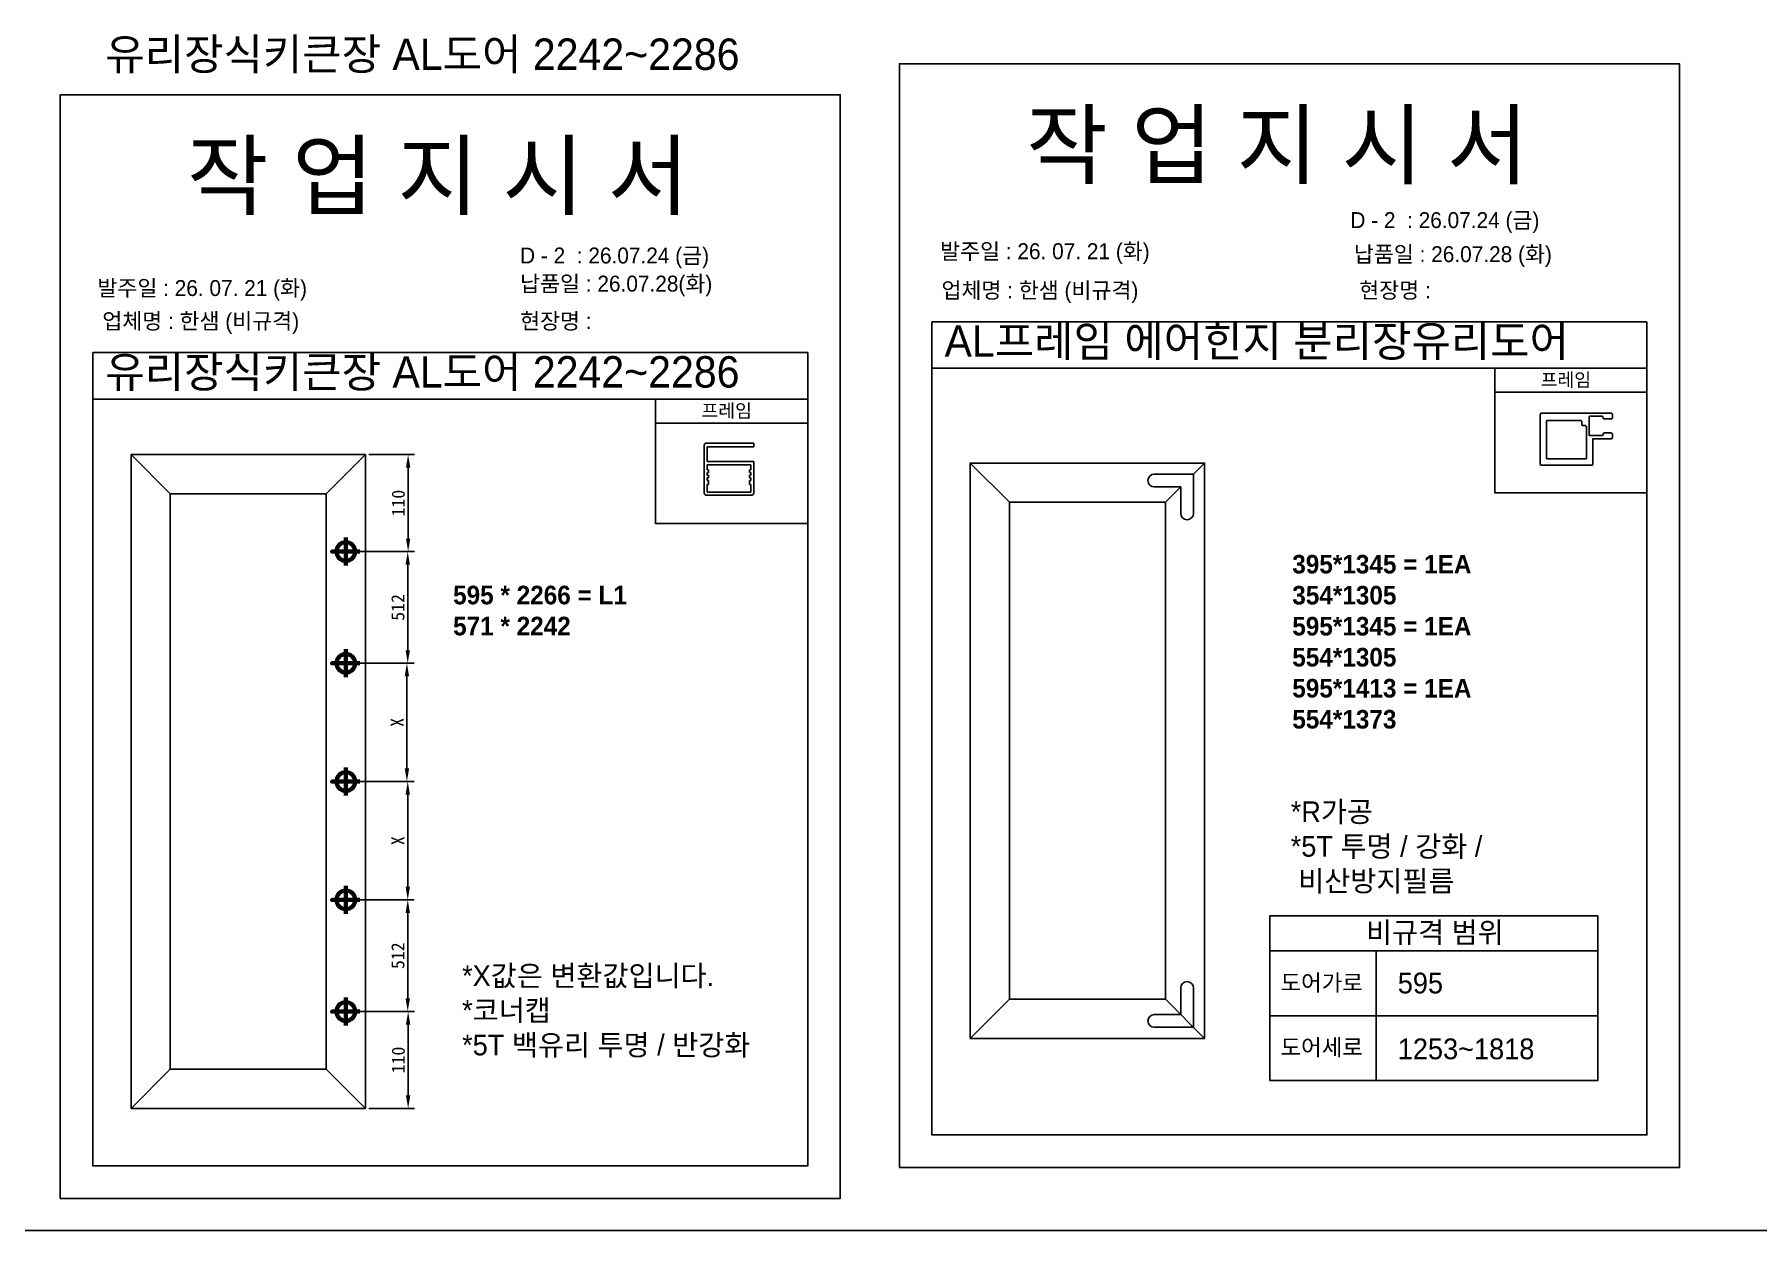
# Model space of a CAD drawing. Header units: millimetres. Extents: x -44117 to 256353, y -2095463 to 65325.
# Drawn here: x 113917 to 120509, y -1141403 to -1136830 of the extents above; entities that cross this region are included whole.
import ezdxf

# ---------------------------------------------------------------- set-up
doc = ezdxf.new("R2010")
doc.units = ezdxf.units.MM
doc.header["$LTSCALE"] = 10
doc.layers.add('Layer1', color=7, linetype='Continuous', lineweight=70)
doc.layers.add('PDF_Geomertry', color=7, linetype='Continuous')
doc.layers.add('PDF_Text', color=7, linetype='Continuous')
doc.styles.add('MtX_Gulim', font='')
doc.styles.add('PDF Arial', font='')
doc.styles.get('MtX_Gulim').set_extended_font_data('Gulim', bold=True)
doc.styles.get('PDF Arial').set_extended_font_data('Arial')
doc.dimstyles.new('복사 ISO-25', dxfattribs={"dimscale": 3, "dimtxt": 2.5, "dimasz": 2.5, "dimexe": 1.25, "dimexo": 0.625, "dimtad": 1, "dimtxsty": 'Standard', "dimcen": 2.5, "dimadec": 0, "dimazin": 0, "dimtfac": 1, "dimtmove": 0, "dimatfit": 3, "dimfxl": 0, "dimarcsym": 0})

# ---------------------------------------------------------------- blocks, each defined once
blk = doc.blocks.new('*D8007')
at = {"color": 0, "lineweight": -2}
for p, q in [((115195.4, -1138436.2), (115371.3, -1138436.2)), ((115346.3, -1138486.2), (115346.3, -1138756.9)), ((115120.4, -1138806.9), (115371.3, -1138806.9))]:
    blk.add_line(p, q, dxfattribs=at)
at = {"color": 0}
for points in [[(115354.7, -1138486.2), (115338, -1138486.2), (115346.3, -1138436.2)], [(115338, -1138756.9), (115354.7, -1138756.9), (115346.3, -1138806.9)]]:
    blk.add_solid(points, dxfattribs=at)
at = {"layer": 'Defpoints', "color": 0}
for p in [(115182.9, -1138436.2), (115107.9, -1138806.9), (115346.3, -1138806.9)]:
    blk.add_point(p, dxfattribs=at)
at = {"color": 0, "insert": (115308.8, -1138621.5), "char_height": 50, "attachment_point": 5, "rotation": 90}
blk.add_mtext('110', dxfattribs=at)
blk = doc.blocks.new('*D8008')
at = {"color": 0, "lineweight": -2}
for p, q in [((115120.4, -1138806.9), (115369.8, -1138806.9)), ((115344.8, -1138856.9), (115344.8, -1139183.9)), ((115120.4, -1139233.9), (115369.8, -1139233.9))]:
    blk.add_line(p, q, dxfattribs=at)
at = {"color": 0}
for points in [[(115353.1, -1138856.9), (115336.5, -1138856.9), (115344.8, -1138806.9)], [(115336.5, -1139183.9), (115353.1, -1139183.9), (115344.8, -1139233.9)]]:
    blk.add_solid(points, dxfattribs=at)
at = {"layer": 'Defpoints', "color": 0}
for p in [(115107.9, -1138806.9), (115107.9, -1139233.9), (115344.8, -1139233.9)]:
    blk.add_point(p, dxfattribs=at)
at = {"color": 0, "insert": (115307.3, -1139020.4), "char_height": 50, "attachment_point": 5, "rotation": 90}
blk.add_mtext('512', dxfattribs=at)
blk = doc.blocks.new('*D8009')
at = {"color": 0, "lineweight": -2}
for p, q in [((115120.4, -1140565.6), (115371.3, -1140565.6)), ((115346.3, -1140886.2), (115346.3, -1140615.6)), ((115195.4, -1140936.2), (115371.3, -1140936.2))]:
    blk.add_line(p, q, dxfattribs=at)
at = {"color": 0}
for points in [[(115354.7, -1140615.6), (115338, -1140615.6), (115346.3, -1140565.6)], [(115338, -1140886.2), (115354.7, -1140886.2), (115346.3, -1140936.2)]]:
    blk.add_solid(points, dxfattribs=at)
at = {"layer": 'Defpoints', "color": 0}
for p in [(115107.9, -1140565.6), (115346.3, -1140565.6), (115182.9, -1140936.2)]:
    blk.add_point(p, dxfattribs=at)
at = {"color": 0, "insert": (115308.8, -1140750.9), "char_height": 50, "attachment_point": 5, "rotation": 90}
blk.add_mtext('110', dxfattribs=at)
blk = doc.blocks.new('*D8010')
at = {"color": 0, "lineweight": -2}
for p, q in [((115120.4, -1140138.6), (115369.8, -1140138.6)), ((115344.8, -1140515.6), (115344.8, -1140188.6)), ((115120.4, -1140565.6), (115369.8, -1140565.6))]:
    blk.add_line(p, q, dxfattribs=at)
at = {"color": 0}
for points in [[(115353.1, -1140188.6), (115336.5, -1140188.6), (115344.8, -1140138.6)], [(115336.5, -1140515.6), (115353.1, -1140515.6), (115344.8, -1140565.6)]]:
    blk.add_solid(points, dxfattribs=at)
at = {"layer": 'Defpoints', "color": 0}
for p in [(115107.9, -1140138.6), (115344.8, -1140138.6), (115107.9, -1140565.6)]:
    blk.add_point(p, dxfattribs=at)
at = {"color": 0, "insert": (115307.3, -1140352.1), "char_height": 50, "attachment_point": 5, "rotation": 90}
blk.add_mtext('512', dxfattribs=at)
blk = doc.blocks.new('*D8011')
at = {"color": 0, "lineweight": -2}
for p, q in [((115120.4, -1139233.9), (115366.7, -1139233.9)), ((115341.7, -1139636.2), (115341.7, -1139283.9)), ((115120.4, -1139686.2), (115366.7, -1139686.2))]:
    blk.add_line(p, q, dxfattribs=at)
at = {"color": 0}
for points in [[(115350, -1139283.9), (115333.3, -1139283.9), (115341.7, -1139233.9)], [(115333.3, -1139636.2), (115350, -1139636.2), (115341.7, -1139686.2)]]:
    blk.add_solid(points, dxfattribs=at)
at = {"layer": 'Defpoints', "color": 0}
for p in [(115107.9, -1139233.9), (115341.7, -1139233.9), (115107.9, -1139686.2)]:
    blk.add_point(p, dxfattribs=at)
at = {"color": 0, "insert": (115304.2, -1139460), "char_height": 50, "attachment_point": 5, "rotation": 90}
blk.add_mtext('X', dxfattribs=at)
blk = doc.blocks.new('*D8012')
at = {"color": 0, "lineweight": -2}
for p, q in [((115120.4, -1139686.2), (115369.8, -1139686.2)), ((115344.8, -1139736.2), (115344.8, -1140088.6)), ((115120.4, -1140138.6), (115369.8, -1140138.6))]:
    blk.add_line(p, q, dxfattribs=at)
at = {"color": 0}
for points in [[(115353.1, -1139736.2), (115336.5, -1139736.2), (115344.8, -1139686.2)], [(115336.5, -1140088.6), (115353.1, -1140088.6), (115344.8, -1140138.6)]]:
    blk.add_solid(points, dxfattribs=at)
at = {"layer": 'Defpoints', "color": 0}
for p in [(115107.9, -1139686.2), (115107.9, -1140138.6), (115344.8, -1140138.6)]:
    blk.add_point(p, dxfattribs=at)
at = {"color": 0, "insert": (115307.3, -1139912.4), "char_height": 50, "attachment_point": 5, "rotation": 90}
blk.add_mtext('X', dxfattribs=at)

msp = doc.modelspace()

# ---------------------------------------------------------------- linework, layer by layer
for p, q in [((120085.9566, -1137927.78119), (117350.62225, -1137927.78119)), ((116875.16812, -1138045.80053), (114139.83377, -1138045.80053)), ((120085.9566, -1138105.4003), (117350.62225, -1138105.4003)), ((120085.9566, -1138197.77892), (119503.83653, -1138197.77892)), ((116875.16812, -1138223.41964), (114139.83377, -1138223.41964)), ((116875.16812, -1138315.79827), (116293.04805, -1138315.79827)), ((116478.93728, -1138401.70963), (116478.93728, -1138581.70963)), ((116488.93728, -1138391.70963), (116668.93728, -1138391.70963)), ((116490.93728, -1138406.70963), (116490.93728, -1138462.70963)), ((116656.93728, -1138406.70963), (116490.93728, -1138406.70963)), ((116656.93728, -1138406.70963), (116668.93728, -1138406.70963)), ((116668.93728, -1138406.70963), (116668.93728, -1138391.70963)), ((116668.93728, -1138401.70963), (116668.93728, -1138403.70963)), ((114436.41689, -1138586.22138), (114286.41689, -1138436.22138)), ((115032.938, -1138586.22138), (115182.938, -1138436.22138)), ((116490.93728, -1138462.70963), (116668.93728, -1138462.70963)), ((116490.93728, -1138474.70963), (116490.93728, -1138479.70963)), ((116490.93728, -1138474.70963), (116490.93728, -1138494.70963)), ((116490.93728, -1138474.70963), (116656.93728, -1138474.70963)), ((116656.93728, -1138474.70963), (116656.93728, -1138479.70963)), ((116656.93728, -1138474.70963), (116656.93728, -1138494.70963)), ((116668.93728, -1138462.70963), (116668.93728, -1138581.70963)), ((117647.20537, -1138618.20203), (117497.20537, -1138468.20203)), ((118351.17829, -1138510.75022), (118393.72649, -1138468.20203)), ((116490.93728, -1138494.70963), (116494.93728, -1138494.70963)), ((116490.93728, -1138504.70963), (116490.93728, -1138514.70963)), ((116490.93728, -1138504.70963), (116494.93728, -1138504.70963)), ((116490.93728, -1138514.70963), (116494.93728, -1138514.70963)), ((116490.93728, -1138524.70963), (116490.93728, -1138534.70963)), ((116490.93728, -1138524.70963), (116494.93728, -1138524.70963)), ((116490.93728, -1138534.70963), (116494.93728, -1138534.70963)), ((116494.93728, -1138494.70963), (116494.93728, -1138504.70963)), ((116494.93728, -1138514.70963), (116494.93728, -1138524.70963)), ((116494.93728, -1138534.70963), (116494.93728, -1138549.70963)), ((116652.93728, -1138494.70963), (116652.93728, -1138504.70963)), ((116652.93728, -1138494.70963), (116656.93728, -1138494.70963)), ((116652.93728, -1138504.70963), (116656.93728, -1138504.70963)), ((116652.93728, -1138514.70963), (116652.93728, -1138524.70963)), ((116652.93728, -1138514.70963), (116656.93728, -1138514.70963)), ((116652.93728, -1138524.70963), (116656.93728, -1138524.70963)), ((116652.93728, -1138534.70963), (116652.93728, -1138549.70963)), ((116652.93728, -1138534.70963), (116656.93728, -1138534.70963)), ((116656.93728, -1138514.70963), (116656.93728, -1138504.70963)), ((116656.93728, -1138534.70963), (116656.93728, -1138524.70963)), ((116488.93728, -1138591.70963), (116658.93728, -1138591.70963)), ((116490.93728, -1138549.70963), (116490.93728, -1138579.70963)), ((116490.93728, -1138549.70963), (116494.93728, -1138549.70963)), ((116490.93728, -1138579.70963), (116656.93728, -1138579.70963)), ((116652.93728, -1138549.70963), (116656.93728, -1138549.70963)), ((116656.93728, -1138549.70963), (116656.93728, -1138579.70963)), ((116656.93728, -1138571.70963), (116656.93728, -1138579.70963)), ((118243.72649, -1138618.20203), (118302.45747, -1138559.47105)), ((119897.82555, -1140333.95194), (119897.82555, -1140199.59327)), ((119049.69022, -1140333.95194), (119049.69022, -1140829.52431)), ((117647.20537, -1140518.20203), (117497.20537, -1140668.20203)), ((118243.72649, -1140518.20203), (118393.72649, -1140668.20203)), ((118643.40799, -1140581.73813), (119897.82555, -1140581.73813)), ((114436.41689, -1140786.22138), (114286.41689, -1140936.22138)), ((115032.938, -1140786.22138), (115182.938, -1140936.22138))]:
    msp.add_line(p, q)
at = {"color": 1}
msp.add_line((104196.73721, -1141402.93381), (196465.88407, -1141402.93381), dxfattribs=at)
for points in [[(117226.28887, -1141161.92379), (120210.28998, -1141161.92379), (120210.28998, -1136941.69365), (117226.28887, -1136941.69365)], [(114015.50039, -1141279.94313), (116999.5015, -1141279.94313), (116999.5015, -1137059.71299), (114015.50039, -1137059.71299)], [(120085.9566, -1138105.4003), (119503.83653, -1138105.4003), (119503.83653, -1138581.85839), (120085.9566, -1138581.85839)], [(116875.16812, -1138223.41964), (116293.04805, -1138223.41964), (116293.04805, -1138699.87773), (116875.16812, -1138699.87773)], [(114286.41689, -1140936.22138), (115182.938, -1140936.22138), (115182.938, -1138436.22138), (114286.41689, -1138436.22138)], [(117497.20537, -1140668.20203), (118393.72649, -1140668.20203), (118393.72649, -1138468.20203), (117497.20537, -1138468.20203)], [(114436.41689, -1140786.22138), (115032.938, -1140786.22138), (115032.938, -1138586.22138), (114436.41689, -1138586.22138)], [(117647.20537, -1140518.20203), (118243.72649, -1140518.20203), (118243.72649, -1138618.20203), (117647.20537, -1138618.20203)], [(118643.40799, -1140333.95194), (119897.82555, -1140333.95194), (119897.82555, -1140829.52431), (118643.40799, -1140829.52431)]]:
    msp.add_lwpolyline(points, close=True)
for points in [[(117350.62225, -1137927.78119), (117350.62225, -1141037.59041), (120085.9566, -1141037.59041), (120085.9566, -1137927.78119)], [(114139.83377, -1138045.80053), (114139.83377, -1141155.60975), (116875.16812, -1141155.60975), (116875.16812, -1138045.80053)], [(119897.82555, -1140199.59327), (118643.40799, -1140199.59327), (118643.40799, -1140333.95194), (119897.82555, -1140333.95194)]]:
    msp.add_lwpolyline(points)
for points in [[(118351.20945, -1138559.47105), (118351.20945, -1138510.75022), (118201.20945, -1138510.75022, 1), (118201.20945, -1138559.47105), (118302.48862, -1138559.47105), (118302.48862, -1138660.75022, 1), (118351.20945, -1138660.75022), (118351.20945, -1138510.75022), (118302.48862, -1138510.75022)], [(118351.20945, -1140576.93301), (118351.20945, -1140625.65384), (118201.20945, -1140625.65384, -1), (118201.20945, -1140576.93301), (118302.48862, -1140576.93301), (118302.48862, -1140475.65384, -1), (118351.20945, -1140475.65384), (118351.20945, -1140625.65384), (118302.48862, -1140625.65384)]]:
    msp.add_lwpolyline(points, format="xyb")
for centre, start, end in [((116488.93728, -1138401.70963), 90, 180), ((116488.93728, -1138581.70963), 180, 270), ((116658.93728, -1138581.70963), 270, 0), ((116658.93728, -1138581.70963), 270, 0)]:
    msp.add_arc(centre, 10, start, end)
at = {"layer": 'Layer1'}
for p, q in [((115107.938, -1138753.37603), (115107.938, -1138860.35972)), ((115107.938, -1139180.38553), (115107.938, -1139287.36922)), ((115107.938, -1139632.72953), (115107.938, -1139739.71322)), ((115107.938, -1140192.05722), (115107.938, -1140085.07353)), ((115107.938, -1140619.06672), (115107.938, -1140512.08303))]:
    msp.add_line(p, q, dxfattribs=at)
for points in [[(115161.42985, -1138806.86787), (115054.44615, -1138806.86787)], [(115161.42985, -1139233.87738), (115054.44615, -1139233.87738)], [(115161.42985, -1139686.22138), (115054.44615, -1139686.22138)], [(115161.42985, -1140138.56537), (115054.44615, -1140138.56537)], [(115161.42985, -1140565.57488), (115054.44615, -1140565.57488)]]:
    msp.add_lwpolyline(points, close=True, dxfattribs=at)
for centre in [(115107.938, -1138806.86787), (115107.938, -1139233.87738), (115107.938, -1139686.22138), (115107.938, -1140138.56537), (115107.938, -1140565.57488)]:
    msp.add_circle(centre, 35.66123, dxfattribs=at)
at = {"layer": 'PDF_Geomertry', "lineweight": 25}
for points in [[(119949.98735, -1138353.6327), (119950.66107, -1138353.6327), (119951.33478, -1138353.6327), (119951.33478, -1138354.30641), (119952.00849, -1138354.30641), (119952.68221, -1138354.98012), (119952.68221, -1138355.65384), (119953.35626, -1138355.65384), (119953.35626, -1138356.32755), (119953.35626, -1138357.00126), (119954.02963, -1138357.00126), (119954.02963, -1138357.67515), (119954.02963, -1138358.34886), (119954.02963, -1138370.47622), (119954.02963, -1138371.14993), (119953.35626, -1138371.14993), (119953.35626, -1138371.82364), (119953.35626, -1138372.49736), (119952.68221, -1138373.17107), (119952.68221, -1138373.84478), (119952.00849, -1138373.84478), (119952.00849, -1138374.51867), (119951.33478, -1138374.51867), (119950.66107, -1138374.51867), (119950.66107, -1138375.19238), (119949.98735, -1138375.19238), (119949.31364, -1138375.19238), (119948.63993, -1138375.19238), (119881.26584, -1138375.19238), (119880.59213, -1138375.19238), (119879.91842, -1138375.19238), (119879.91842, -1138375.8661), (119879.2447, -1138375.8661), (119879.2447, -1138376.53981), (119878.57099, -1138376.53981), (119878.57099, -1138377.21369), (119878.57099, -1138377.88741), (119878.57099, -1138471.53734), (119878.57099, -1138472.21105), (119878.57099, -1138472.88477), (119877.89728, -1138472.88477), (119877.89728, -1138473.55848), (119877.89728, -1138474.23219), (119877.22322, -1138474.23219), (119877.22322, -1138474.90591), (119876.54951, -1138474.90591), (119876.54951, -1138475.57979), (119875.87579, -1138475.57979), (119875.20208, -1138476.2535), (119874.52837, -1138476.2535), (119873.85465, -1138476.2535), (119873.18094, -1138476.2535), (119683.18588, -1138476.2535), (119682.51217, -1138476.2535), (119681.83845, -1138476.2535), (119681.16474, -1138476.2535), (119680.49103, -1138475.57979), (119679.81731, -1138475.57979), (119679.81731, -1138474.90591), (119679.1436, -1138474.90591), (119679.1436, -1138474.23219), (119678.46989, -1138474.23219), (119678.46989, -1138473.55848), (119678.46989, -1138472.88477), (119677.79617, -1138472.88477), (119677.79617, -1138472.21105), (119677.79617, -1138471.53734), (119677.79617, -1138282.8897), (119677.79617, -1138282.21599), (119677.79617, -1138281.54228), (119678.46989, -1138281.54228), (119678.46989, -1138280.86856), (119678.46989, -1138280.19485), (119679.1436, -1138280.19485), (119679.1436, -1138279.52114), (119679.81731, -1138279.52114), (119679.81731, -1138278.84742), (119679.81731, -1138278.17371)], [(119864.42267, -1138292.99575), (119864.42267, -1138292.32203), (119864.42267, -1138291.64832), (119865.09638, -1138291.64832), (119865.09638, -1138290.97461), (119865.09638, -1138290.30089), (119865.77009, -1138290.30089), (119866.44381, -1138290.30089), (119866.44381, -1138289.62718), (119867.11752, -1138289.62718), (119867.79123, -1138289.62718), (119914.95323, -1138289.62718), (119915.62694, -1138289.62718), (119916.30065, -1138289.62718), (119916.30065, -1138290.30089), (119916.97437, -1138290.30089), (119916.97437, -1138290.97461), (119917.64808, -1138290.97461), (119917.64808, -1138291.64832), (119918.32179, -1138292.32203), (119918.32179, -1138292.99575), (119918.32179, -1138295.01689), (119918.32179, -1138295.6906), (119918.32179, -1138296.36432), (119918.32179, -1138297.03837), (119918.99551, -1138297.03837), (119918.99551, -1138297.71208), (119919.66956, -1138298.3858), (119920.34328, -1138298.3858), (119920.34328, -1138299.05951), (119921.01699, -1138299.05951), (119921.6907, -1138299.73322), (119922.36442, -1138299.73322), (119923.03813, -1138299.73322), (119948.64027, -1138299.73322), (119949.31398, -1138299.73322), (119949.9877, -1138299.73322), (119950.66141, -1138299.73322), (119950.66141, -1138299.05951), (119951.33512, -1138299.05951), (119952.00884, -1138299.05951), (119952.00884, -1138298.3858), (119952.68255, -1138298.3858), (119952.68255, -1138297.71208), (119953.35661, -1138297.03837), (119953.35661, -1138296.36432), (119953.35661, -1138295.6906), (119954.03032, -1138295.6906), (119954.03032, -1138295.01689), (119954.03032, -1138282.8897), (119954.03032, -1138282.21599), (119954.03032, -1138281.54228), (119953.35661, -1138281.54228), (119953.35661, -1138280.86856), (119953.35661, -1138280.19485), (119952.68255, -1138280.19485), (119952.68255, -1138279.52079), (119952.00884, -1138279.52079), (119952.00884, -1138278.84708), (119951.33512, -1138278.84708), (119951.33512, -1138278.17337), (119950.66141, -1138278.17337), (119949.9877, -1138278.17337), (119949.31398, -1138278.17337), (119948.64027, -1138278.17337), (119864.42267, -1138278.17337), (119683.18656, -1138278.17337), (119682.51251, -1138278.17337), (119681.83879, -1138278.17337), (119681.16508, -1138278.17337), (119680.49137, -1138278.17337), (119680.49137, -1138278.84708), (119679.81765, -1138278.84708)], [(119702.7246, -1138451.32525), (119702.05088, -1138451.32525), (119702.05088, -1138450.65154), (119702.05088, -1138449.97765), (119702.05088, -1138449.30394), (119702.05088, -1138308.49218), (119702.05088, -1138307.81847), (119702.05088, -1138307.14476), (119702.7246, -1138306.47104), (119703.39831, -1138306.47104), (119703.39831, -1138305.79733), (119704.07202, -1138305.79733), (119704.74608, -1138305.79733), (119831.40934, -1138305.79733), (119832.08305, -1138305.79733), (119832.75677, -1138305.79733), (119833.43048, -1138305.79733), (119834.10419, -1138305.79733), (119834.10419, -1138306.47104), (119834.77791, -1138306.47104), (119834.77791, -1138307.14476), (119835.45162, -1138307.14476), (119835.45162, -1138307.81847), (119836.12533, -1138307.81847), (119836.12533, -1138308.49218), (119836.12533, -1138309.1659), (119836.79905, -1138309.1659), (119836.79905, -1138309.83961), (119836.79905, -1138310.51332), (119836.79905, -1138320.61937), (119836.79905, -1138321.29325), (119836.79905, -1138321.96697), (119836.79905, -1138322.64068), (119837.47276, -1138322.64068), (119837.47276, -1138323.31439), (119838.14647, -1138323.98828), (119838.82019, -1138324.66199), (119839.49424, -1138324.66199), (119839.49424, -1138325.33571), (119840.16796, -1138325.33571), (119840.84167, -1138325.33571), (119841.51538, -1138325.33571), (119849.60029, -1138325.33571), (119850.274, -1138325.33571), (119850.94771, -1138325.33571), (119850.94771, -1138326.00942), (119851.62143, -1138326.00942), (119852.29514, -1138326.00942), (119852.29514, -1138326.68313), (119852.96885, -1138326.68313), (119852.96885, -1138327.35685), (119853.64257, -1138327.35685), (119853.64257, -1138328.03056), (119854.31628, -1138328.03056), (119854.31628, -1138328.70427), (119854.31628, -1138329.37799), (119854.31628, -1138330.05187), (119854.31628, -1138330.72558), (119854.31628, -1138449.30394), (119854.31628, -1138449.97765), (119854.31628, -1138450.65154), (119854.31628, -1138451.32525), (119853.64257, -1138451.32525), (119853.64257, -1138451.99897), (119852.96885, -1138451.99897), (119852.29514, -1138452.67268), (119851.62143, -1138452.67268), (119704.74574, -1138452.67268), (119704.07237, -1138452.67268), (119703.39831, -1138452.67268), (119703.39831, -1138451.99897), (119702.72425, -1138451.99897), (119702.72425, -1138451.32525), (119702.72425, -1138450.6512)], [(119807.15429, -1138305.79733), (119774.81467, -1138305.79733)], [(119949.9877, -1138353.6327), (119949.31398, -1138353.6327), (119949.31398, -1138352.95898), (119948.64027, -1138352.95898), (119923.03813, -1138352.95898), (119922.36442, -1138353.6327), (119921.6907, -1138353.6327), (119921.01699, -1138353.6327), (119920.34294, -1138353.6327), (119920.34294, -1138354.30641), (119919.66922, -1138354.30641), (119919.66922, -1138354.98012), (119918.99551, -1138354.98012), (119918.99551, -1138355.65384), (119918.32179, -1138355.65384), (119918.32179, -1138356.32772), (119918.32179, -1138357.00143), (119918.32179, -1138357.67515), (119918.32179, -1138358.34886), (119918.32179, -1138360.37017), (119918.32179, -1138361.04389), (119917.64808, -1138361.04389), (119917.64808, -1138361.7176), (119917.64808, -1138362.39131), (119916.97437, -1138362.39131), (119916.97437, -1138363.06503), (119916.30065, -1138363.06503), (119915.62694, -1138363.06503), (119914.95323, -1138363.06503), (119867.79123, -1138363.06503), (119867.11752, -1138363.06503), (119866.44381, -1138363.06503), (119865.77009, -1138363.06503), (119865.77009, -1138362.39131), (119865.09638, -1138362.39131), (119865.09638, -1138361.7176), (119864.42267, -1138361.7176), (119864.42267, -1138361.04389), (119864.42267, -1138360.37017), (119864.42267, -1138292.99609)]]:
    msp.add_lwpolyline(points, dxfattribs=at)

# ---------------------------------------------------------------- texts
at = {"linetype": 'Continuous', "style": 'MtX_Gulim'}
for p in [(119679.31237, -1138175.40948), (116468.52388, -1138293.42882)]:
    msp.add_text('프레임', height=51.271748, dxfattribs=at).set_placement(p)
at = {"attachment_point": 1}
for s, width, gutter_width, heights, insert, char_height in [('{\\fGulim|b0|i0|c129|p50;유리장식키큰장 AL도어 2242~2286}', 2836.7034314, 10.72131, [-133.98922], (114187.91488, -1136844.92492), 120.0786444), ('{\\fGulim|b0|i0|c129|p50;작 업 지 시 서}', 5874.4321472, 22.20239, [-276.81147], (117710.84555, -1137126.70618), 248.6667591), ('{\\fGulim|b0|i0|c129|p50;작 업 지 시 서}', 5874.4321472, 22.20239, [-276.81147], (114500.05706, -1137244.72552), 248.6667591), ('{\\fGulim|b0|i0|c129|p50;\\C1;D - 2  : 26.07.24 (금)}', 5874.4321472, 22.20239, [62.32696], (118951.35, -1137508.93433), 60.923356), ('\\pt11;{\\fGulim|b0|i0|c129|p50;발주일 : 26. 07. 21 (화)}', 5874.4321472, 22.20239, [61.28591], (117381.56704, -1137627.77312), 60.923356), ('{\\fGulim|b0|i0|c129|p50;\\C1;D - 2  : 26.07.24 (금)}', 5874.4321472, 22.20239, [62.32696], (115774.55148, -1137644.29925), 60.923356), ('{\\fGulim|b0|i0|c129|p50;납품일 : 26.07.28 (화)}', 5874.4321472, 22.20239, [62.32696], (118964.81616, -1137639.10729), 60.923356), ('{\\fGulim|b0|i0|c129|p50;납품일 : 26.07.28(화)}', 5874.4321472, 22.20239, [62.32696], (115774.55148, -1137751.69775), 60.923356), ('\\pt11;{\\fGulim|b0|i0|c129|p50;발주일 : 26. 07. 21 (화)}', 5874.4321472, 22.20239, [61.28591], (114157.40527, -1137768.63536), 60.923356), ('{\\fGulim|b0|i0|c129|p50;업체명 : 한샘 (비규격)}', 5874.4321472, 22.20239, [64.14322], (117386.80705, -1137776.9392), 60.923356), ('{\\fGulim|b0|i0|c129|p50;현장명 : }', 5874.4321472, 22.20239, [-67.98106], (118985.33996, -1137776.9392), 60.923356), ('{\\fGulim|b0|i0|c129|p50;업체명 : 한샘 (비규격)}', 5874.4321472, 22.20239, [64.14322], (114176.01856, -1137894.95854), 60.923356), ('{\\fGulim|b0|i0|c129|p50;현장명 : }', 5874.4321472, 22.20239, [-67.98106], (115774.55148, -1137894.95854), 60.923356), ('{\\fGulim|b0|i0|c129|p50;AL프레임 에어힌지 분리장유리도어}', 2836.7034314, 10.72131, [-134.14911], (117398.70337, -1137941.60388), 120.0786444), ('{\\fGulim|b0|i0|c129|p50;유리장식키큰장 AL도어 2242~2286}', 2836.7034314, 10.72131, [-133.98922], (114187.91488, -1138059.62323), 120.0786444), ('{\\f굴림|b1|i0|c129|p50;395*1345 = 1EA\\P\\C1;354*1305\\P\\C256;595*1345 = 1EA\\P\\C1;554*1305\\P\\C256;595*1413 = 1EA\\P\\C1;554*1373}', 21510.0890558, 276.6388, [-666.85007], (118729.12034, -1138819.40256), 71.1356923), ('{\\f굴림|b1|i0|c129|p50;595 * 2266 = L1\\P\\C1;571 * 2242}', 21510.0890558, 276.6388, [-191.85936], (115518.33185, -1138937.42191), 71.1356923), ('{\\fGulim|b0|i0|c129|p50;*R가공\\P*5T 투명 / 강화 /\\P 비산방지필름}', 1875.2995193, 7.08769, [-364.28377], (118723.20809, -1139761.84597), 79.3820819), ('{\\fGulim|b0|i0|c129|p50;비규격 범위}', 1875.2995193, 7.08769, [-88.47244], (119011.12298, -1140223.47132), 79.3820819), ('{\\fGulim|b0|i0|c129|p50;*X값은 변환값입니다.\\P*코너캡\\P*5T 백유리 투명 / 반강화 }', 1875.2995193, 7.08769, [-368.08904], (115552.8319, -1140389.06592), 79.3820819), ('{\\fGulim|b0|i0|c129|p50;도어가로}', 1485.9640615, 5.61619, [-70.02071], (118683.77705, -1140423.74925), 62.9013764), ('{\\fGulim|b0|i0|c129|p50;595}', 1875.2995193, 7.08769, [-81.39042], (119132.71727, -1140416.93637), 79.3820819), ('{\\fGulim|b0|i0|c129|p50;도어세로}', 1485.9640615, 5.61619, [-70.02071], (118683.77705, -1140670.56752), 62.9013764), ('{\\fGulim|b0|i0|c129|p50;1253~1818}', 1875.2995193, 7.08769, [-81.60182], (119132.71727, -1140668.59421), 79.3820819)]:
    msp.add_mtext_dynamic_manual_height_columns(s, width=width, gutter_width=gutter_width, heights=heights, dxfattribs=dict(at, insert=insert, char_height=char_height))
at = {"layer": 'PDF_Text', "char_height": 5.30496, "attachment_point": 7, "rotation": 180, "style": 'PDF Arial'}
for insert in [(119679.12509, -1138475.63085), (119882.55741, -1138475.63085)]:
    msp.add_mtext('X', dxfattribs=dict(at, insert=insert))

# ---------------------------------------------------------------- dimensions: what is measured, and where the dimension line sits
for base, p1, p2, angle, text, picture, middle in [((115346.32164, -1138806.86787), (115182.938, -1138436.22138), (115107.91348, -1138806.86787), 90, '110', '*D8007', (115308.82164, -1138621.54462)), ((115344.79836, -1139233.87738), (115107.938, -1138806.86787), (115107.938, -1139233.87738), 90, '512', '*D8008', (115307.29836, -1139020.37262)), ((115341.67336, -1139233.87738), (115107.938, -1139686.22138), (115107.938, -1139233.87738), 90, 'X', '*D8011', (115304.17336, -1139460.04938)), ((115344.79836, -1140138.56537), (115107.938, -1139686.22138), (115107.938, -1140138.56537), 90, 'X', '*D8012', (115307.29836, -1139912.39337)), ((115344.79836, -1140138.56537), (115107.938, -1140565.57488), (115107.938, -1140138.56537), 270, '512', '*D8010', (115307.29836, -1140352.07013)), ((115346.32164, -1140565.57488), (115182.938, -1140936.22138), (115107.91348, -1140565.57488), 270, '110', '*D8009', (115308.82164, -1140750.89813))]:
    dim = msp.add_linear_dim(base=base, p1=p1, p2=p2, angle=angle, text=text, dimstyle='복사 ISO-25', override={"dimscale": 20, "dimtxsty": 'Standard'})
    dim.commit()
    dim.dimension.update_dxf_attribs({"geometry": picture, "text_midpoint": middle})

doc.saveas('drawing.dxf')
